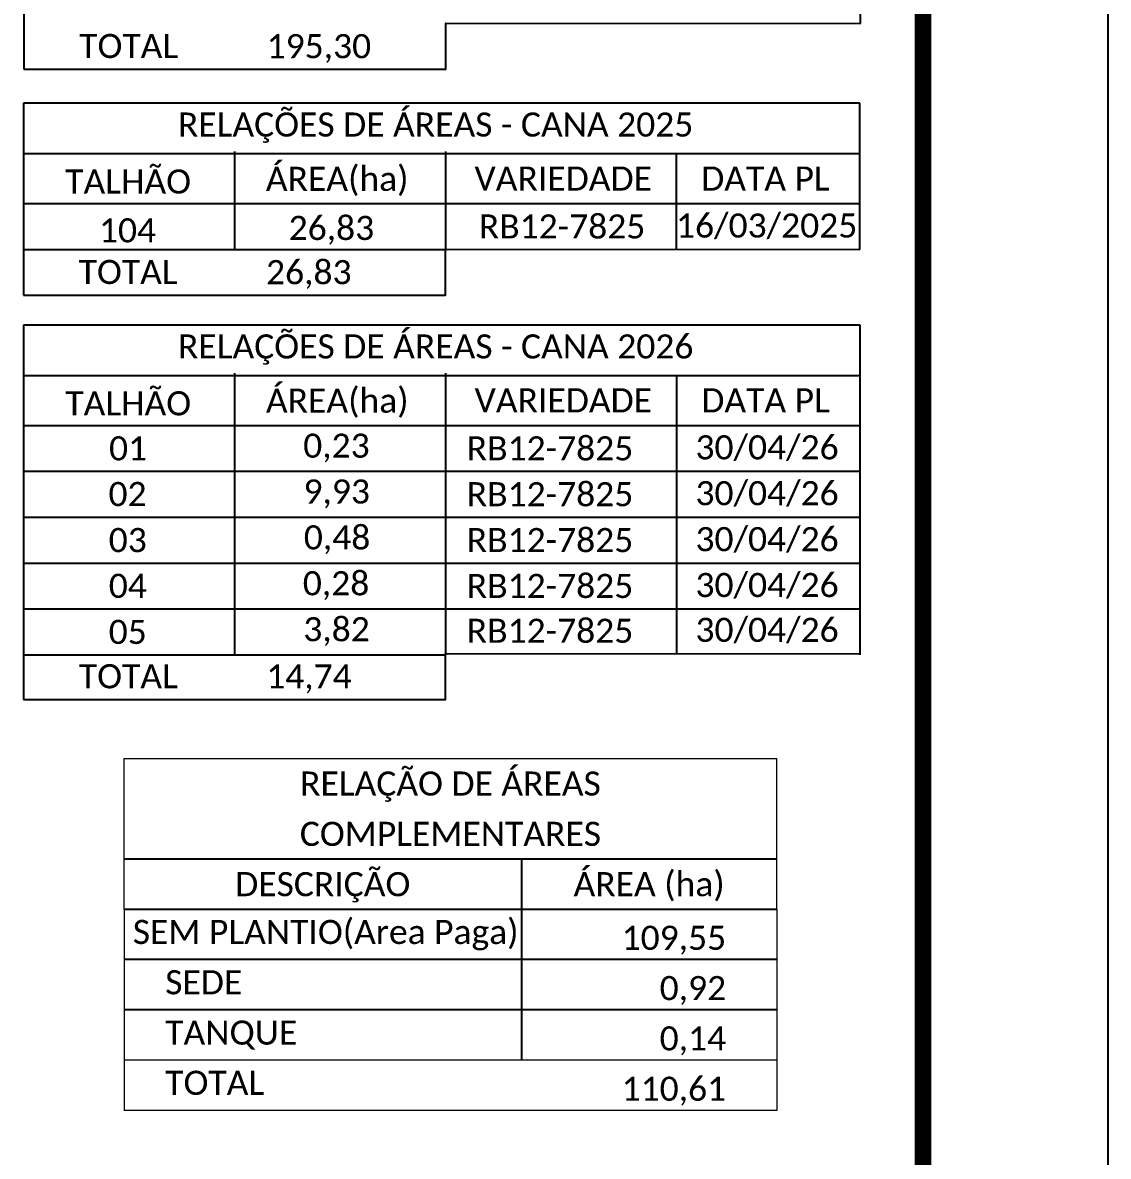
# Model space of a CAD drawing. Extents: x 724231 to 728431, y 7817664 to 7823604.
# Drawn here: x 727259 to 728431, y 7820638 to 7821862 of the extents above; entities that cross this region are included whole.
import ezdxf

# ---------------------------------------------------------------- set-up
doc = ezdxf.new("R2010")
doc.units = 0
doc.header["$MEASUREMENT"] = 0
doc.linetypes.add('CONTINUO', pattern=[0])
doc.linetypes.add('LIN0', pattern=[0])
for name, color, linetype in [('MARGEM', 7, 'CONTINUO'), ('QUADRO_DE_AREAS_CANA_ANTIGA', 7, 'Continuous'), ('QUADRO_DE_AREAS_COMPLEMENTARES', 7, 'Continuous')]:
    doc.layers.add(name, color=color, linetype=linetype)
doc.styles.add('MtXpl_Calibri', font='calibri.ttf')
doc.styles.add('Simplex', font='simplex.shx')

msp = doc.modelspace()

# ---------------------------------------------------------------- linework, layer by layer
for points in [[(727488, 7821723.1), (727488, 7821617.3)], [(727715.7, 7821723.1), (727715.7, 7821617.3)], [(727964.7, 7821720.8), (727964.7, 7821617.3)], [(727488.1, 7821483.7), (727488.1, 7821179.7)], [(727715.8, 7821483.7), (727715.8, 7821179.7)], [(727964.9, 7821481.3), (727964.9, 7821181)]]:
    msp.add_lwpolyline(points)
at = {"layer": 'MARGEM', "color": 174, "linetype": 'LIN0', "flags": 128}
msp.add_lwpolyline([(728431, 7817663.9), (728431, 7823603.9), (724231, 7823603.9), (724231, 7817663.9)], close=True, dxfattribs=at)
at = {"layer": 'MARGEM', "color": 174, "linetype": 'LIN0', "const_width": 18.2, "flags": 128}
msp.add_lwpolyline([(728231, 7818332.7), (728231, 7823403.9), (724431, 7823403.9), (724431, 7818332.7)], close=True, dxfattribs=at)
at = {"layer": 'QUADRO_DE_AREAS_CANA_ANTIGA', "color": 5, "linetype": 'Continuous'}
for p, q in [((728163.6, 7821861.2), (728163.6, 7822862.4)), ((727260.8, 7822808.1), (727260.8, 7821811.9)), ((728163, 7821775), (727260.2, 7821775)), ((727260.2, 7821775), (727260.2, 7821720.8)), ((728163, 7821617.3), (728163, 7821775)), ((727260.2, 7821720.8), (727260.2, 7821568)), ((728163.1, 7821535.6), (727260.4, 7821535.6)), ((727260.4, 7821535.6), (727260.4, 7821481.3)), ((728163.1, 7821179.7), (728163.1, 7821535.6)), ((727260.4, 7821481.3), (727260.4, 7821131.6))]:
    msp.add_line(p, q, dxfattribs=at)
at = {"layer": 'QUADRO_DE_AREAS_CANA_ANTIGA', "linetype": 'Continuous'}
for p, q in [((727260.2, 7821720.8), (728163, 7821720.8)), ((727260.2, 7821666.8), (728163, 7821666.8)), ((727260.2, 7821617.3), (727715.7, 7821617.3)), ((727260.4, 7821481.3), (728163.1, 7821481.3)), ((727260.4, 7821427.4), (728163.1, 7821427.4)), ((727260.4, 7821377.8), (728163.1, 7821377.8)), ((727260.4, 7821328.3), (728163.1, 7821328.3)), ((727260.4, 7821278.8), (728163.1, 7821278.8)), ((727260.4, 7821229.2), (728163.1, 7821229.2)), ((727260.4, 7821179.7), (727715.8, 7821179.7))]:
    msp.add_line(p, q, dxfattribs=at)
at = {"layer": 'QUADRO_DE_AREAS_CANA_ANTIGA', "color": 5, "linetype": 'Continuous'}
for points in [[(727260.8, 7821811.9), (727401, 7821811.9), (727716.2, 7821811.9), (727716.2, 7821861.4), (728163.6, 7821861.2)], [(727260.2, 7821568), (727400.4, 7821568), (727715.7, 7821568), (727715.7, 7821617.5), (728163, 7821617.3)], [(727260.4, 7821131.6), (727400.6, 7821131.6), (727715.8, 7821131.6), (727715.8, 7821181.1), (728163.1, 7821180.9)]]:
    msp.add_lwpolyline(points, dxfattribs=at)
at = {"layer": 'QUADRO_DE_AREAS_COMPLEMENTARES', "color": 174, "linetype": 'ByBlock', "lineweight": 0}
for p, q in [((727368.9, 7820905), (727368.9, 7821067.9)), ((727368.9, 7821067.9), (728073.4, 7821067.9)), ((728073.4, 7820905), (728073.4, 7821067.9)), ((727368.9, 7820905), (727368.9, 7820742.2)), ((728073.4, 7820905), (728073.4, 7820796.5)), ((728073.4, 7820796.5), (728073.4, 7820687.9)), ((727368.9, 7820742.2), (727368.9, 7820687.9)), ((728073.4, 7820742.2), (727368.9, 7820742.2)), ((728073.4, 7820687.9), (727368.9, 7820687.9))]:
    msp.add_line(p, q, dxfattribs=at)
at = {"layer": 'QUADRO_DE_AREAS_COMPLEMENTARES', "linetype": 'Continuous'}
for p, q in [((728073.4, 7820959.3), (727368.9, 7820959.3)), ((727797.7, 7820959.3), (727797.7, 7820742.2)), ((728073.4, 7820905), (727368.9, 7820905)), ((728073.4, 7820850.8), (727368.9, 7820850.8)), ((728073.4, 7820796.5), (727368.9, 7820796.5))]:
    msp.add_line(p, q, dxfattribs=at)

# ---------------------------------------------------------------- texts
at = {"layer": 'QUADRO_DE_AREAS_CANA_ANTIGA', "linetype": 'Continuous', "style": 'MtXpl_Calibri'}
for s, p in [('TOTAL', (727320.5, 7821823.9)), ('195,30', (727522.7, 7821823.7)), ('RELAÇÕES DE ÁREAS - CANA 2025', (727427, 7821739.1)), ('ÁREA(ha)', (727521.9, 7821680.5)), ('TALHÃO', (727305.4, 7821677.6)), ('VARIEDADE', (727747, 7821680.8)), ('DATA PL', (727991.7, 7821680.8)), ('26,83', (727546.5, 7821627.5)), ('RB12-7825', (727751.7, 7821629.1)), ('16/03/2025', (727964.5, 7821630.1)), ('104', (727341.8, 7821624.9)), ('TOTAL', (727319.9, 7821580)), ('26,83', (727522.1, 7821579.8)), ('RELAÇÕES DE ÁREAS - CANA 2026', (727427.1, 7821499.6)), ('TALHÃO', (727305.5, 7821438.2)), ('ÁREA(ha)', (727522, 7821441.1)), ('VARIEDADE', (727747.1, 7821441.4)), ('DATA PL', (727991.8, 7821441.4)), ('01', (727352.7, 7821389.6)), ('0,23', (727562.2, 7821392.5)), ('RB12-7825', (727738.7, 7821389.6)), ('30/04/26', (727985.5, 7821390.7)), ('02', (727352.1, 7821340.3)), ('9,93', (727562.5, 7821343)), ('RB12-7825', (727738.7, 7821340.1)), ('30/04/26', (727985.5, 7821341.2)), ('03', (727352.3, 7821290.6)), ('0,48', (727562.9, 7821293.5)), ('RB12-7825', (727738.7, 7821290.6)), ('30/04/26', (727985.5, 7821291.6)), ('04', (727352.4, 7821241.2)), ('0,28', (727561.8, 7821244)), ('RB12-7825', (727738.7, 7821241.1)), ('30/04/26', (727985.5, 7821242.1)), ('05', (727352.3, 7821191.5)), ('3,82', (727562.3, 7821194.4)), ('RB12-7825', (727738.7, 7821192.7)), ('30/04/26', (727985.5, 7821193.7)), ('TOTAL', (727320.1, 7821143.6)), ('14,74', (727522.3, 7821143.4))]:
    msp.add_text(s, height=26, dxfattribs=at).set_placement(p)
at = {"layer": 'QUADRO_DE_AREAS_COMPLEMENTARES', "char_height": 26, "style": 'Simplex'}
for s, insert, width, attachment_point in [('{\\fCalibri|b0|i0|c0|p34;RELAÇÃO DE ÁREAS}', (727721.1, 7821053.8), 398.171, 2), ('{\\fCalibri|b0|i0|c0|p34;COMPLEMENTARES}', (727721.1, 7820999.5), 352.133, 2), ('{\\fCalibri|b0|i0|c0|p34;DESCRIÇÃO}', (727583.3, 7820945.2), 210.284, 2), ('{\\fCalibri|b0|i0|c0|p34;ÁREA (ha)}', (727935.5, 7820945.2), 201.574, 2), ('{\\fCalibri|b0|i0|c0|p34;SEM PLANTIO(Area Paga)}', (727378.3, 7820893.6), 430.956, 1), ('{\\fCalibri|b0|i0|c0|p34;109,55}', (728018.6, 7820887.3), 79.634, 3), ('{\\fCalibri|b0|i0|c0|p34;SEDE}', (727413.3, 7820839.3), 90.833, 1), ('{\\fCalibri|b0|i0|c0|p34;0,92}', (728018.6, 7820833), 79.634, 3), ('{\\fCalibri|b0|i0|c0|p34;TANQUE}', (727413.3, 7820785), 148.07, 1), ('{\\fCalibri|b0|i0|c0|p34;0,14}', (728018.6, 7820778.7), 75.901, 3), ('{\\fCalibri|b0|i0|c0|p34;TOTAL}', (727413.3, 7820730.8), 114.474, 1), ('{\\fCalibri|b0|i0|c0|p34;110,61}', (728018.6, 7820724.4), 73.413, 3)]:
    msp.add_mtext(s, dxfattribs=dict(at, insert=insert, width=width, attachment_point=attachment_point))

doc.saveas('drawing.dxf')
